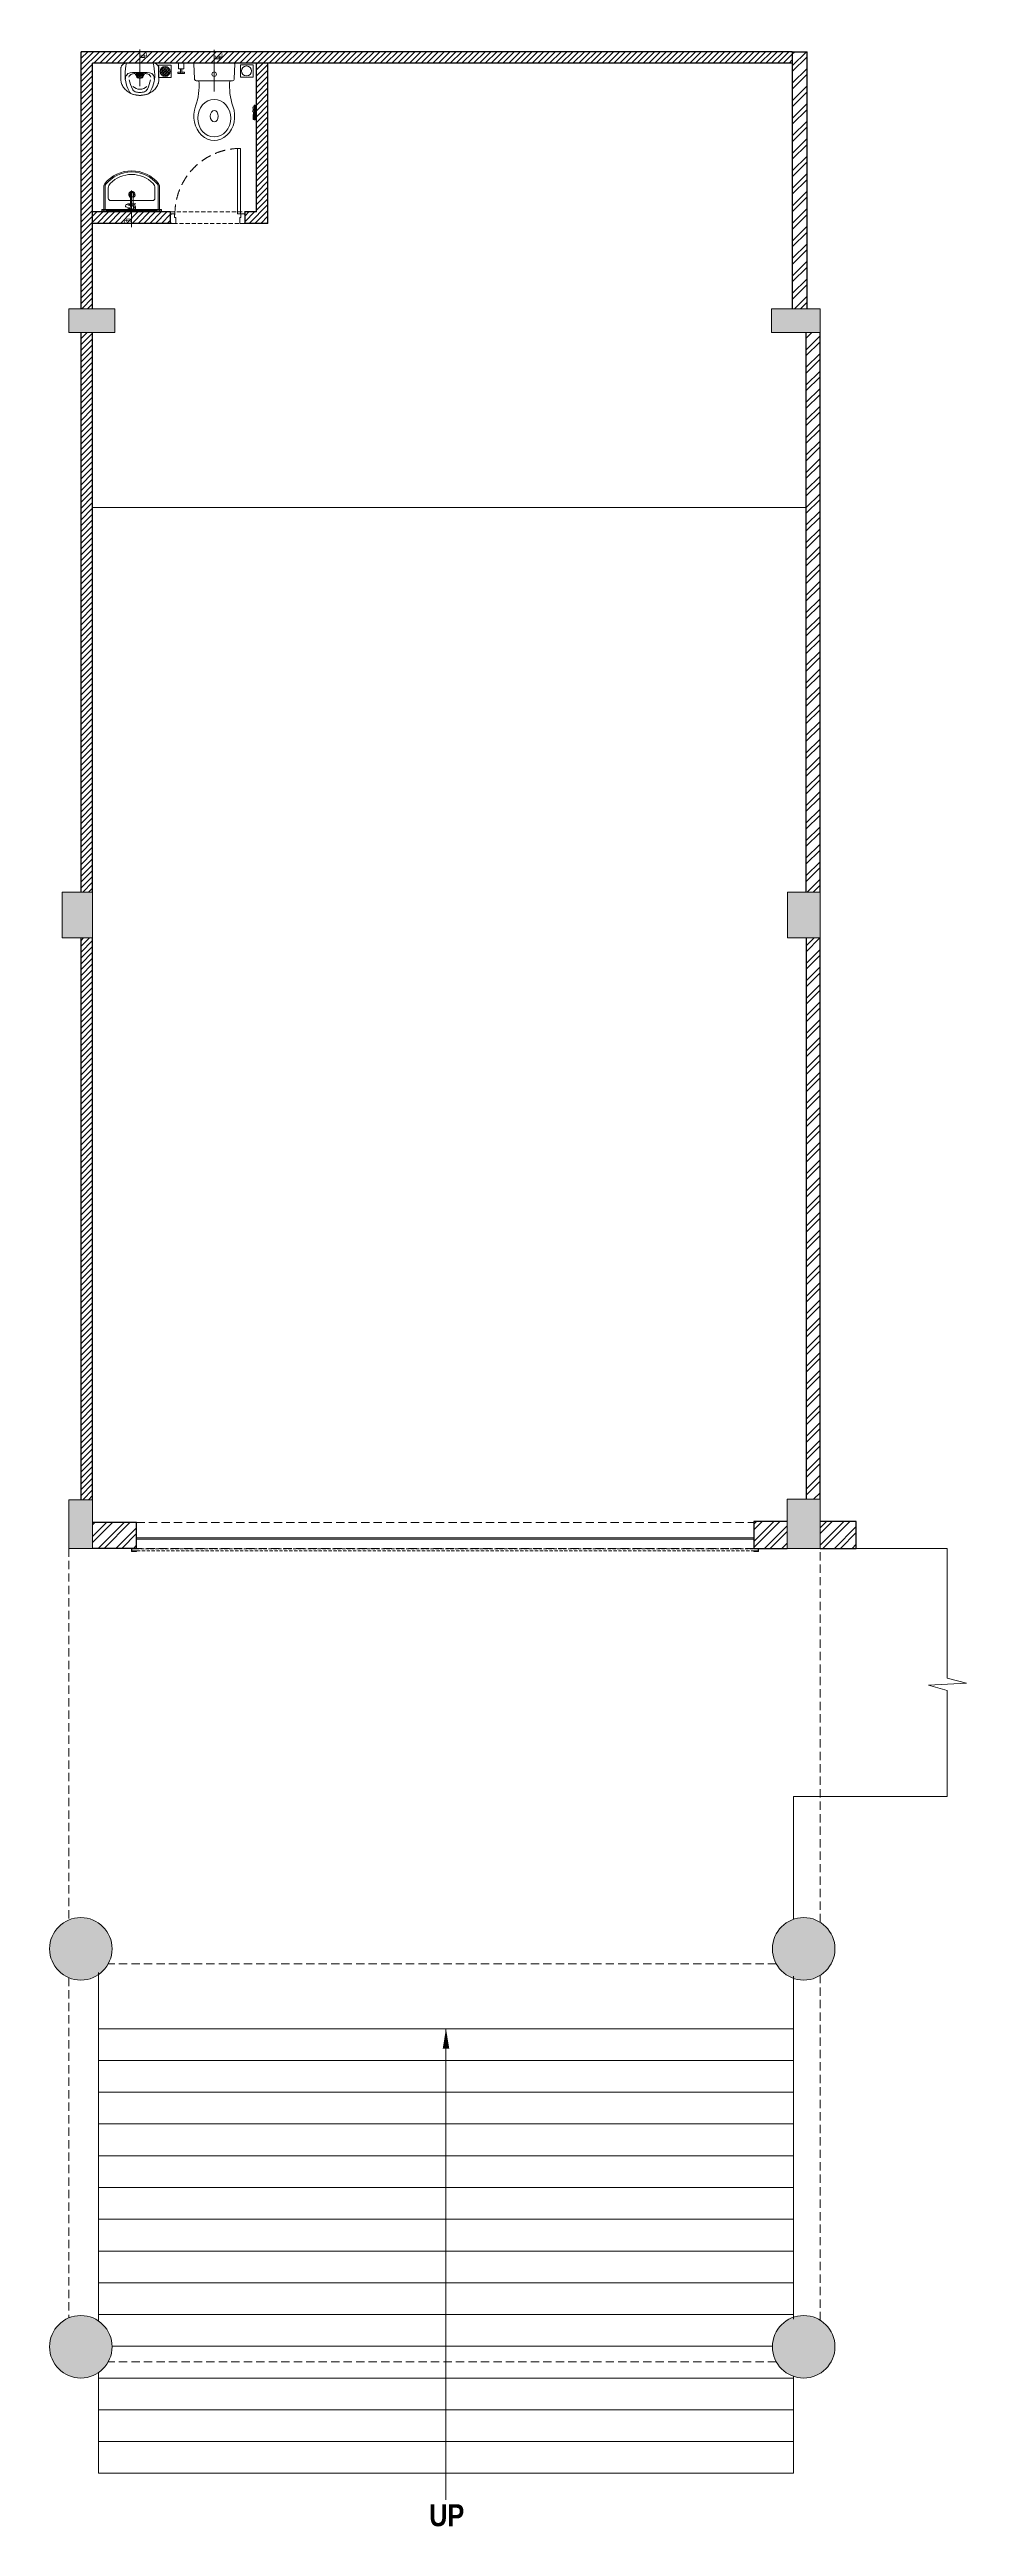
# Model space of a CAD drawing. Header units: feet. Extents: x -2478 to 6760, y -15201 to 9757.
import ezdxf

# ---------------------------------------------------------------- set-up
doc = ezdxf.new("R2010")
doc.units = ezdxf.units.FT
doc.header["$LTSCALE"] = 33
doc.header["$MEASUREMENT"] = 0
for name, pattern in [('a_p6_plan_L18$0$HIDDEN', [0.375, 0.25, -0.125]), ('CENTER', [2, 1.25, -0.25, 0.25, -0.25]), ('DOT2', [0.125, 0, -0.125]), ('HIDDEN', [9.525, 6.35, -3.175]), ('HIDDEN2', [4.7625, 3.175, -1.5875]), ('HIDDENX2', [0.75, 0.5, -0.25])]:
    doc.linetypes.add(name, pattern=pattern)
for name, color, linetype, lineweight in [('A-COL', 243, 'Continuous', 9), ('A-Glazing', 4, 'Continuous', 20), ('A-shutter', 8, 'Continuous', 18), ('A-STAIR', 6, 'Continuous', 5), ('beam', 90, 'Continuous', 9), ('centerline-toilets', 2, 'CENTER', 13), ('column hatch', 5, 'Continuous', 0), ('Door', 2, 'Continuous', 13), ('ele', 252, 'Continuous', 13), ('Fhitting', 152, 'Continuous', 30), ('LENS-DIM', 252, 'Continuous', 5), ('LENS-DOOR', 34, 'Continuous', 20), ('LENS_CURTAIN', 5, 'a_p6_plan_L18$0$HIDDEN', 9), ('LN-HATCH', 251, 'Continuous', 0), ('Mirror', 150, 'Continuous', 20), ('Panelling', 65, 'Continuous', 18), ('PARTITION', 22, 'Continuous', 30), ('rolling shutter', 1, 'Continuous', 5), ('Toilet', 5, 'Continuous', 9)]:
    doc.layers.add(name, color=color, linetype=linetype, lineweight=lineweight)
doc.layers.add('A-WALL', color=1, linetype='Continuous')
doc.styles.add('A3 100 Narrow', font='l_10646.ttf', dxfattribs={"height": 150})
doc.styles.get("Standard").update_dxf_attribs({"font": 'GILC____.TTF'})
doc.dimstyles.new('01', dxfattribs={"dimtxt": 150, "dimasz": 115, "dimexe": 115, "dimexo": 115, "dimgap": 115, "dimtad": 0, "dimdec": 0, "dimzin": 0, "dimdsep": 46, "dimtxsty": 'Standard', "dimblk": 'ARCHTICK', "dimcen": 115, "dimdle": 115, "dimclrd": 256, "dimclre": 256, "dimclrt": 256, "dimadec": 0, "dimazin": 0, "dimtfac": 1, "dimtdec": 0, "dimtofl": 0, "dimtmove": 1, "dimatfit": 3, "dimfxl": 1, "dimtolj": 1, "dimtzin": 0, "dimlwd": -1, "dimlwe": -1, "dimarcsym": 0})
pattern_1 = [(225, (-10293395.193, 5275944.316), (29.43331977, -29.43331977), [])]

# ---------------------------------------------------------------- blocks, each defined once
blk = doc.blocks.new('DLF-RSP-AR-CD-DWG-4DT-3113$0$X-TYPICAL TOILET UPPER FLOORS - 02$0$urinals')
at = {"layer": 'Toilet'}
for p, q in [((0, -16), (0, 8)), ((-46, -115), (46, -115)), ((0, -105), (0, -161))]:
    blk.add_line(p, q, dxfattribs=at)
blk.add_lwpolyline([(135, 0), (-135, 0, 0.036949), (-150, -116, 0.138094), (-100, -297, 0.221721), (-52, -318, 0.062656), (0, -325, 0.062656), (52, -318, 0.221721), (100, -297, 0.138094), (150, -116, 0.036949)], format="xyb", close=True, dxfattribs=at)
for centre, radius, start, end in [((-91, -153), 53.8, 148.4868, 188.6401), ((-94, -145), 47.1, 93.3708, 154.4824), ((-71, -150), 40.2, 106.7016, 169.725), ((414, -38), 538, 193.994, 204.5632), ((3, -1238), 1145, 90.1625, 95.0265), ((-51, -225), 119, 89.5454, 105.8857), ((-2, -165), 97.6, 225, 270.9552), ((0, -996), 891, 89.9918, 93.182), ((0, -115), 40, 167.428, 12.572), ((0, -115), 33, 164.1814, 15.8186), ((0, -115), 32, 163.6049, 16.3951), ((0, -115), 22.6, 155.6653, 24.3347), ((0, -115), 14.7, 139.9109, 40.0891), ((-3, -1238), 1145, 84.9735, 89.8375), ((0, -996), 891, 86.818, 90.0082), ((2, -165), 97.6, 269.0448, 315), ((51, -225), 119, 74.1143, 90.4546), ((-414, -38), 538, 335.4368, 346.006), ((71, -150), 40.2, 10.275, 73.2984), ((94, -145), 47.1, 25.5176, 86.6292), ((91, -153), 53.8, 351.3599, 31.5132), ((-30, -241), 50, 204.5632, 250.4606), ((-2, -161), 135, 250.4606, 270.6492), ((2, -161), 135, 269.3508, 289.5394), ((30, -241), 50, 289.5394, 335.4368)]:
    blk.add_arc(centre, radius, start, end, dxfattribs=at)
blk.add_open_spline([(135, 0), (105, 0), (76, 0), (-13, 0), (-73, 0), (-133, 0), (-133, 0), (-134, 0), (-134, 0), (-135, 0), (-135, 0), (-135, 0), (-135, 0), (-135, 0), (-135, 0), (-135, 0), (-135, 0), (-135, 0), (-135, 0), (-135, 0), (-135, 0), (-135, 0), (-135, 0), (-136, 0), (-136, 0), (-136, 0), (-137, 0), (-138, 0), (-138, 0), (-141, 0), (-142, 0), (-146, -1), (-149, -2), (-155, -3), (-158, -5), (-163, -7), (-166, -9), (-171, -13), (-173, -15), (-178, -19), (-180, -22), (-184, -27), (-185, -29), (-188, -35), (-189, -38), (-191, -43), (-191, -46), (-192, -50), (-192, -51), (-192, -52), (-192, -54), (-193, -56), (-193, -56), (-193, -57), (-193, -57), (-193, -57), (-193, -57), (-193, -57), (-193, -57), (-193, -57), (-193, -57), (-193, -58), (-193, -58), (-193, -58), (-193, -58), (-193, -58), (-193, -58), (-193, -58), (-193, -59), (-193, -59), (-193, -60), (-193, -61), (-193, -62), (-193, -65), (-193, -66), (-193, -72), (-193, -75), (-193, -86), (-193, -93), (-193, -114), (-193, -128), (-193, -146), (-193, -145), (-193, -149), (-193, -150), (-193, -154), (-193, -156), (-193, -159), (-193, -159), (-193, -159), (-193, -159), (-193, -160), (-193, -160), (-193, -160), (-193, -160), (-193, -160), (-193, -160), (-193, -160), (-193, -160), (-193, -160), (-193, -160), (-193, -160), (-193, -161), (-193, -161), (-193, -161), (-193, -162), (-193, -162), (-192, -164), (-192, -165), (-192, -168), (-192, -170), (-192, -176), (-191, -180), (-189, -191), (-188, -198), (-183, -212), (-180, -219), (-173, -233), (-169, -240), (-159, -253), (-154, -259), (-142, -271), (-136, -277), (-123, -287), (-115, -292), (-101, -301), (-93, -305), (-77, -311), (-69, -314), (-53, -319), (-44, -321), (-28, -323), (-20, -324), (-9, -325), (-7, -325), (-3, -325), (-1, -325), (2, -325), (4, -325), (8, -325), (11, -325), (21, -324), (27, -323), (42, -321), (50, -319), (67, -315), (75, -312), (92, -305), (100, -301), (115, -292), (123, -288), (136, -277), (143, -271), (155, -259), (160, -252), (170, -238), (174, -231), (181, -217), (184, -210), (188, -195), (190, -188), (191, -179), (191, -178), (192, -174), (192, -171), (192, -168), (192, -167), (192, -164), (192, -162), (192, -160), (192, -160), (192, -160), (192, -160), (192, -160), (192, -159), (192, -159), (192, -159), (192, -158), (192, -157), (192, -156), (192, -155), (192, -152), (192, -150), (192, -143), (192, -144), (192, -132), (192, -124), (192, -99), (192, -82), (192, -65), (192, -64), (192, -62), (192, -60), (192, -58), (192, -58), (192, -57), (192, -57), (192, -57), (192, -57), (192, -57), (192, -57), (192, -57), (192, -57), (192, -57), (192, -57), (192, -56), (192, -56), (192, -55), (192, -55), (192, -53), (192, -52), (192, -48), (191, -46), (190, -40), (189, -37), (186, -31), (184, -28), (180, -22), (178, -19), (173, -14), (170, -12), (164, -8), (161, -6), (155, -3), (151, -2), (145, -1), (142, 0), (137, 0), (136, 0), (135, 0)], degree=3, knots=[0, 0, 0, 0, 0.329607, 0.329607, 0.988822, 0.988822, 0.996691, 0.996691, 0.998638, 0.998638, 0.99992, 0.99992, 1.000227, 1.000227, 1.000534, 1.000534, 1.001148, 1.001148, 1.002375, 1.002375, 1.00483, 1.00483, 1.009739, 1.009739, 1.019558, 1.019558, 1.039196, 1.039196, 1.078472, 1.078472, 1.157024, 1.157024, 1.314128, 1.314128, 1.471232, 1.471232, 1.628335, 1.628335, 1.785439, 1.785439, 1.942543, 1.942543, 2.099647, 2.099647, 2.256751, 2.256751, 2.413855, 2.413855, 2.450944, 2.450944, 2.525122, 2.525122, 2.556641, 2.556641, 2.563699, 2.563699, 2.567479, 2.567479, 2.57001, 2.57001, 2.570783, 2.570783, 2.572328, 2.572328, 2.573873, 2.573873, 2.576964, 2.576964, 2.583145, 2.583145, 2.595507, 2.595507, 2.620232, 2.620232, 2.669681, 2.669681, 2.76858, 2.76858, 2.966376, 2.966376, 3.36197, 3.36197, 3.45996, 3.45996, 3.491387, 3.491387, 3.554241, 3.554241, 3.562213, 3.562213, 3.566829, 3.566829, 3.570018, 3.570018, 3.570684, 3.570684, 3.571294, 3.571294, 3.571904, 3.571904, 3.573124, 3.573124, 3.575564, 3.575564, 3.580444, 3.580444, 3.590203, 3.590203, 3.609723, 3.609723, 3.648762, 3.648762, 3.72684, 3.72684, 3.861362, 3.861362, 3.995884, 3.995884, 4.130406, 4.130406, 4.264928, 4.264928, 4.39945, 4.39945, 4.533972, 4.533972, 4.668494, 4.668494, 4.803016, 4.803016, 4.937539, 4.937539, 5.072061, 5.072061, 5.118026, 5.118026, 5.144558, 5.144558, 5.17109, 5.17109, 5.224154, 5.224154, 5.330281, 5.330281, 5.468863, 5.468863, 5.607445, 5.607445, 5.746027, 5.746027, 5.884609, 5.884609, 6.023191, 6.023191, 6.161773, 6.161773, 6.300355, 6.300355, 6.438937, 6.438937, 6.577519, 6.577519, 6.602876, 6.602876, 6.653589, 6.653589, 6.673028, 6.673028, 6.711906, 6.711906, 6.713712, 6.713712, 6.715518, 6.715518, 6.719129, 6.719129, 6.726351, 6.726351, 6.740796, 6.740796, 6.769686, 6.769686, 6.827466, 6.827466, 6.943027, 6.943027, 7.174147, 7.174147, 7.636387, 7.636387, 7.659394, 7.659394, 7.705407, 7.705407, 7.71212, 7.71212, 7.713128, 7.713128, 7.714137, 7.714137, 7.716153, 7.716153, 7.720185, 7.720185, 7.728249, 7.728249, 7.744378, 7.744378, 7.776636, 7.776636, 7.841152, 7.841152, 7.970184, 7.970184, 8.14844, 8.14844, 8.326696, 8.326696, 8.504953, 8.504953, 8.683209, 8.683209, 8.861465, 8.861465, 9.039722, 9.039722, 9.217978, 9.217978, 9.283185, 9.283185, 9.283185, 9.283185], dxfattribs=at)
blk = doc.blocks.new('jALI')
at = {"layer": 'Toilet', "ltscale": 5}
h = blk.add_hatch(dxfattribs=at)
h.set_pattern_fill('HEX', color=256, scale=50, angle=135, double=1)
h.set_pattern_definition([(135, (-344825.863, 460708.187), (-7.65465545, -7.65465545), [6.25, -12.5]), (255, (-344825.863, 460708.187), (10.4564538, -2.80179835), [6.25, -12.5]), (195, (-344830.282, 460712.606), (2.80179835, -10.4564538), [6.25, -12.5])])
edge = h.paths.add_edge_path()
edge.add_arc((-393188, 163648), 50, -90, 270)
blk.add_lwpolyline([(-393250, 163582), (-393126, 163582), (-393126, 163709), (-393250, 163709)], close=True, dxfattribs=at)
blk.add_circle((-393188, 163648), 50, dxfattribs=at)
blk = doc.blocks.new('Urinal')
at = {"layer": 'centerline-toilets', "linetype": 'HIDDEN', "ltscale": 10}
blk.add_line((0, 231), (0, -137), dxfattribs=at)
at = {"layer": 'Fhitting', "lineweight": 0, "ltscale": 0.5, "rotation": 180}
blk.add_blockref('DLF-RSP-AR-CD-DWG-4DT-3113$0$X-TYPICAL TOILET UPPER FLOORS - 02$0$urinals', (0, 0), dxfattribs=at)
at = {"layer": 'Fhitting', "lineweight": 0, "ltscale": 0.5, "xscale": -1, "rotation": 90}
blk.add_blockref('jALI', (163394, -393104), dxfattribs=at)
at = {"layer": 'centerline-toilets', "linetype": 'DOT2', "insert": (-31, -69), "char_height": 75, "width": 495.83, "attachment_point": 5, "rotation": 270}
blk.add_mtext('{\\fISOCPEUR|b0|i0|c0|p34;℄}', dxfattribs=at)
blk = doc.blocks.new('WC')
at = {"layer": 'centerline-toilets', "linetype": 'HIDDEN', "ltscale": 10}
blk.add_line((0, 286), (0, -135), dxfattribs=at)
at = {"layer": 'Toilet'}
for p, q in [((-419, 507), (-425, 507)), ((-425, 507), (-425, 489)), ((-419, 507), (-419, 489)), ((-419, 504), (-413, 504)), ((-413, 567), (-413, 429)), ((-401, 567), (-401, 429)), ((-419, 489), (-425, 489)), ((-419, 492), (-413, 492)), ((-206, 6), (-202, 157)), ((-200, 0), (200, 0)), ((181, 177), (-183, 177)), ((206, 6), (200, 157))]:
    blk.add_line(p, q, dxfattribs=at)
at = {"layer": 'Toilet', "ltscale": 100}
for p, q in [((366, 103), (300, 103)), ((300, 92), (300, 103)), ((326, 92), (300, 92)), ((307, 0), (307, 57)), ((359, 57), (307, 57)), ((326, 103), (326, 57)), ((340, 103), (340, 57)), ((366, 92), (340, 92)), ((359, 57), (359, 0)), ((366, 92), (366, 103)), ((359, 0), (307, 0))]:
    blk.add_line(p, q, dxfattribs=at)
at = {"layer": 'Toilet'}
blk.add_circle((0, 112), 22.9, dxfattribs=at)
for centre, radius, start, end in [((-407, 567), 6, 0, 180), ((-407, 429), 6, 180, 0), ((-776, 231), 622, 354.997, 19.0619), ((776, 226), 623, 160.5196, 184.5617), ((-200, 6), 5.72, 177.9546, 270), ((-182, 158), 19.3, 90.3509, 180.8981), ((180, 158), 19.3, 359.1019, 89.6491), ((200, 6), 5.72, 270, 2.0454)]:
    blk.add_arc(centre, radius, start, end, dxfattribs=at)
at = {"layer": 'Toilet', "extrusion": (0, 0, -1)}
for centre, major_axis, ratio, start_param, end_param in [((0, 534), (0, -245), 0.842028, 7.436326, 11.41323), ((0, 535), (0, -57.2), 0.7, 1.570796326794896, 7.853981633974482)]:
    blk.add_ellipse(centre, major_axis=major_axis, ratio=ratio, start_param=start_param, end_param=end_param, dxfattribs=at)
blk.add_ellipse((0, 555), major_axis=(0, -189), ratio=0.878788, dxfattribs=at)
at = {"layer": 'Toilet'}
blk.add_open_spline([(-401, 441), (-397, 441), (-384, 439), (-389, 459), (-396, 480), (-386, 478), (-386, 491), (-403, 487), (-385, 532), (-396, 547), (-391, 570), (-397, 569), (-401, 568)], degree=3, knots=[0, 0, 0, 0, 9.744972, 33.823887, 47.583551, 49.497915, 60.560502, 63.822284, 93.508019, 135.756925, 141.904352, 150.301906, 150.301906, 150.301906, 150.301906], dxfattribs=at)
at = {"layer": 'Fhitting', "lineweight": 0, "ltscale": 0.5, "rotation": 270}
blk.add_blockref('jALI', (-163973, -393109), dxfattribs=at)
at = {"layer": 'centerline-toilets', "linetype": 'DOT2', "insert": (-36, -57), "char_height": 85.83, "width": 567.4, "attachment_point": 5, "rotation": 270}
blk.add_mtext('{\\fISOCPEUR|b0|i0|c0|p34;℄}', dxfattribs=at)
blk = doc.blocks.new('Wash Basin')
at = {"layer": 'PARTITION', "lineweight": 9}
h = blk.add_hatch(dxfattribs=at)
h.set_pattern_fill('ANSI38', color=256, scale=70, angle=990, style=0, double=1)
h.set_pattern_definition([(315, (-64.7135, -33.325), (6.18718, 6.18718), []), (45, (-64.7135, -33.325), (6.18718, 18.56155), [21.875, -13.125])])
h.paths.add_polyline_path([(300, -22), (-300, -22), (-300, -34), (300, -34)])
at = {"layer": 'centerline-toilets', "linetype": 'HIDDEN', "ltscale": 10}
blk.add_line((0, -238), (0, 130), dxfattribs=at)
at = {"layer": 'Mirror', "ltscale": 0.5}
blk.add_lwpolyline([(-300, -34), (-300, -46), (300, -46), (300, -34)], close=True, dxfattribs=at)
at = {"layer": 'Panelling', "lineweight": 9}
blk.add_lwpolyline([(-300, -22), (-300, -34), (300, -34), (300, -22)], close=True, dxfattribs=at)
at = {"layer": 'Toilet', "ltscale": 100}
for p, q in [((-280, -32), (-280, -278)), ((-270, -22), (270, -22)), ((-268, -55), (-268, -278)), ((-258, -45), (258, -45)), ((-15, -89), (-15, -208)), ((11, -208), (11, -89)), ((268, -55), (268, -278)), ((280, -32), (280, -278))]:
    blk.add_line(p, q, dxfattribs=at)
blk.add_lwpolyline([(-235, -264, 0.191896), (-217, -309, 0.420236), (217, -309, 0.191896), (235, -264), (235, -161, 0.414214), (210, -136), (-210, -136, 0.414214), (-235, -161)], format="xyb", close=True, dxfattribs=at)
blk.add_lwpolyline([(41, -103), (-41, -103)], dxfattribs=at)
blk.add_lwpolyline([(23, -62), (58, -74, -0.414214), (61, -81), (58, -93, -0.414214), (50, -96), (16, -85)], format="xyb", dxfattribs=at)
for centre, radius in [((-2, -197), 22.5), ((-2, -67), 17.5)]:
    blk.add_circle(centre, radius, dxfattribs=at)
for centre, radius, start, end in [((-270, -32), 10, 90, 180), ((-258, -55), 10, 90, 180), ((-2, -197), 32.1, 113.0898, 66.246), ((-2, -197), 20.5, 128.0403, 237.2899), ((-2, -197), 20.5, 304.4733, 50.7332), ((258, -55), 10, 0, 90), ((270, -32), 10, 0, 90), ((-230, -278), 50, 180, 218.4461), ((0, -89), 348, 219.2826, 320.7174), ((-230, -278), 38, 180, 218.4461), ((0, -89), 336, 219.313, 320.687), ((230, -278), 38, 321.5539, 0), ((230, -278), 50, 321.5539, 0)]:
    blk.add_arc(centre, radius, start, end, dxfattribs=at)
for centre, major_axis, start_param, end_param in [((-2, -67), (0, 38.3), 4.720493, 9.081982), ((-2, -67), (-0.2, -25.6), 1.769108, 7.074098), ((-2, -208), (-9.04, 9.04), 0.785398, 3.926991), ((-2, -67), (0, 38.3), 3.484555, 4.083576)]:
    blk.add_ellipse(centre, major_axis=major_axis, ratio=1, start_param=start_param, end_param=end_param, dxfattribs=at)
at = {"layer": 'centerline-toilets', "linetype": 'DOT2', "insert": (33, 62), "char_height": 75, "width": 495.83, "attachment_point": 5, "rotation": 90}
blk.add_mtext('{\\fISOCPEUR|b0|i0|c0|p34;℄}', dxfattribs=at)
blk = doc.blocks.new('*U10')
at = {"layer": 'A-shutter', "color": 5, "ltscale": 10}
for points in [[(41038450, -1561539), (41038450, -1561544), (41038405, -1561544), (41038405, -1561564), (41038450, -1561564), (41038450, -1561569), (41038400, -1561569), (41038400, -1561539)], [(41044669, -1561539), (41044669, -1561544), (41044714, -1561544), (41044714, -1561564), (41044669, -1561564), (41044669, -1561569), (41044719, -1561569), (41044719, -1561539)]]:
    blk.add_lwpolyline(points, close=True, dxfattribs=at)
at = {"layer": 'A-shutter', "color": 5, "linetype": 'HIDDENX2', "ltscale": 2}
blk.add_lwpolyline([(41038405, -1561544), (41038405, -1561564), (41044714, -1561564), (41044714, -1561544)], close=True, dxfattribs=at)
blk = doc.blocks.new('*U11')
at = {"layer": 'LENS-DOOR'}
for p, q in [((547492, 1778574), (547492, 1779235)), ((547523, 1779235), (547492, 1779235)), ((547523, 1779235), (547523, 1778574)), ((547447, 1778569), (547452, 1778569)), ((547447, 1778484), (547447, 1778569)), ((547452, 1778574), (547489, 1778574)), ((547452, 1778569), (547452, 1778574)), ((547489, 1778540), (547489, 1778574)), ((547489, 1778540), (547499, 1778540)), ((547523, 1778574), (547492, 1778574)), ((547499, 1778479), (547499, 1778540)), ((548145, 1778479), (548145, 1778540)), ((548156, 1778540), (548145, 1778540)), ((548192, 1778574), (548156, 1778574)), ((548156, 1778540), (548156, 1778574)), ((548192, 1778569), (548192, 1778574)), ((548197, 1778569), (548192, 1778569)), ((548197, 1778484), (548197, 1778569)), ((547447, 1778484), (547452, 1778484)), ((547452, 1778479), (547452, 1778484)), ((547452, 1778479), (547499, 1778479)), ((548192, 1778479), (548145, 1778479)), ((548192, 1778479), (548192, 1778484)), ((548197, 1778484), (548192, 1778484))]:
    blk.add_line(p, q, dxfattribs=at)
at = {"layer": 'LENS-DOOR', "color": 7, "linetype": 'HIDDEN2', "extrusion": (0, 0, -1)}
blk.add_ellipse((547492, 1778574), major_axis=(661, 0), ratio=1, start_param=-1.570791, end_param=0.051209, dxfattribs=at)
blk = doc.blocks.new('_ArchTick')
at = {"const_width": 0.15}
blk.add_lwpolyline([(-0.5, -0.5), (0.5, 0.5)], dxfattribs=at)
blk = doc.blocks.new('A$C4f7093e4')
at = {"layer": 'column hatch'}
h = blk.add_hatch(color=8, dxfattribs=at)
h.dxf.hatch_style = 1
h.paths.add_polyline_path([(-4877, 3668), (-4877, 3907), (-5339, 3907), (-5339, 3668)])
h = blk.add_hatch(color=8, dxfattribs=at)
h.dxf.hatch_style = 1
h.paths.add_polyline_path([(2229, 3668), (2229, 3907), (1739, 3907), (1739, 3668)])
h = blk.add_hatch(color=8, dxfattribs=at)
h.dxf.hatch_style = 1
h.paths.add_polyline_path([(-5100, -1970), (-5408, -1970), (-5408, -2432), (-5100, -2432)])
h = blk.add_hatch(color=8, dxfattribs=at)
h.dxf.hatch_style = 1
h.paths.add_polyline_path([(1901, -2432), (2229, -2432), (2229, -1970), (1901, -1970)])
h = blk.add_hatch(color=8, dxfattribs=at)
h.dxf.hatch_style = 1
h.paths.add_polyline_path([(-5100, -8093), (-5339, -8093), (-5339, -8583), (-5100, -8583)])
h = blk.add_hatch(color=8, dxfattribs=at)
h.dxf.hatch_style = 1
h.paths.add_polyline_path([(2229, -8088), (1896, -8088), (1896, -8583), (2229, -8583)])
h = blk.add_hatch(color=8, dxfattribs=at)
h.dxf.hatch_style = 1
h.paths.add_polyline_path([(-5534, -12618, 1), (-4904, -12618, 1)])
h = blk.add_hatch(color=8, dxfattribs=at)
h.dxf.hatch_style = 1
h.paths.add_polyline_path([(2379, -12618, 1), (1749, -12618, 1)])
h = blk.add_hatch(color=8, dxfattribs=at)
h.dxf.hatch_style = 1
h.paths.add_polyline_path([(-4904, -16628, 1), (-5534, -16628, 1)])
h = blk.add_hatch(color=8, dxfattribs=at)
h.dxf.hatch_style = 1
h.paths.add_polyline_path([(2379, -16628, 1), (1749, -16628, 1)])
at = {"layer": 'LN-HATCH'}
h = blk.add_hatch(dxfattribs=at)
h.set_pattern_fill('ANSI31', color=256, scale=333, angle=180)
h.set_pattern_definition(pattern_1)
h.paths.add_polyline_path([(-5100, 6383), (1949, 6383), (1949, 6498), (-5215, 6498), (-5215, 3907), (-5100, 3907)])
h.paths.add_polyline_path([(-5215, -1970), (-5100, -1970), (-5100, 3668), (-5215, 3668)])
h.paths.add_polyline_path([(-5215, -8093), (-5100, -8093), (-5100, -2432), (-5215, -2432)])
h = blk.add_hatch(dxfattribs=at)
h.set_pattern_fill('ANSI32', color=256, scale=333, angle=180)
h.set_pattern_definition([(225, (-10293395.19, 5275944.32), (88.2999593, -88.2999593), []), (225, (-10293454.06, 5275944.32), (88.2999593, -88.2999593), [])])
h.paths.add_polyline_path([(2229, -1970), (2229, 3668), (2087, 3668), (2087, -1970)])
h.paths.add_polyline_path([(2229, -8088), (2229, -2432), (2088, -2432), (2088, -8088)])
h.paths.add_polyline_path([(1896, -8583), (1896, -8311), (1560, -8311), (1560, -8583)])
h.paths.add_polyline_path([(2594, -8583), (2594, -8311), (2229, -8311), (2229, -8583)])
h.paths.add_polyline_path([(-4659, -8583), (-4659, -8323), (-5100, -8323), (-5100, -8583)])
h.paths.add_polyline_path([(2099, 6498), (1949, 6498), (1949, 3907), (2099, 3907)])
h = blk.add_hatch(dxfattribs=at)
h.set_pattern_fill('ANSI31', color=256, scale=333, angle=180)
h.set_pattern_definition(pattern_1)
h.paths.add_polyline_path([(-3450, 4883), (-3565, 4883), (-3565, 4768), (-3335, 4768), (-3335, 6383), (-3450, 6383)])
h.paths.add_polyline_path([(-4315, 4768), (-4315, 4883), (-5100, 4883), (-5100, 4768)])
at = {"layer": 'A-COL'}
for points in [[(-5339, 3668), (-5339, 3907), (-4877, 3907), (-4877, 3668)], [(1739, 3907), (1739, 3668), (2229, 3668), (2229, 3907)], [(-5408, -2432), (-5408, -1970), (-5100, -1970), (-5100, -2432)], [(1901, -1970), (1901, -2432), (2229, -2432), (2229, -1970)]]:
    blk.add_lwpolyline(points, close=True, dxfattribs=at)
for points in [[(-5100, -8583), (-5100, -8093), (-5339, -8093), (-5339, -8583), (-5100, -8583)], [(1895, -8583), (2229, -8583), (2229, -8088), (1896, -8088), (1896, -8583)]]:
    blk.add_lwpolyline(points, dxfattribs=at)
for centre in [(-5219, -12618), (2064, -12618), (-5219, -16628), (2064, -16628)]:
    blk.add_circle(centre, 315, dxfattribs=at)
at = {"layer": 'A-Glazing'}
blk.add_lwpolyline([(-4659, -8477), (1560, -8477), (1560, -8489), (-4659, -8489)], close=True, dxfattribs=at)
at = {"layer": 'A-STAIR'}
for p, q in [((2594, -8583), (3510, -8583)), ((1960, -12321), (1960, -11083)), ((1960, -11083), (3510, -11083)), ((-5040, -16369), (-5040, -12856)), ((1960, -16351), (1960, -12895)), ((1960, -13423), (-5040, -13423)), ((1960, -13743), (-5040, -13743)), ((1960, -14063), (-5040, -14063)), ((1960, -14383), (-5040, -14383)), ((1960, -14703), (-5040, -14703)), ((1960, -15023), (-5040, -15023)), ((1960, -15343), (-5040, -15343)), ((1960, -15663), (-5040, -15663)), ((1960, -15983), (-5040, -15983)), ((1960, -16303), (-5040, -16303)), ((1749, -16623), (-4904, -16623)), ((-5040, -17903), (-5040, -16887)), ((1960, -16943), (-5040, -16943)), ((1960, -17903), (1960, -16926)), ((1960, -17263), (-5040, -17263)), ((1960, -17583), (-5040, -17583)), ((1960, -17903), (-5040, -17903))]:
    blk.add_line(p, q, dxfattribs=at)
blk.add_lwpolyline([(3510, -8583), (3510, -9892), (3703, -9941), (3320, -9962), (3510, -10015), (3510, -11083)], dxfattribs=at)
at = {"layer": 'A-WALL'}
for p, q in [((1949, 6498), (-5215, 6498)), ((-5215, 3907), (-5215, 6498)), ((1949, 6498), (1949, 3907)), ((1949, 6498), (2099, 6498)), ((2099, 3907), (2099, 6498)), ((1949, 6383), (-5100, 6383)), ((-5100, 3907), (-5100, 6383)), ((-3450, 4883), (-3450, 6383)), ((-3335, 4768), (-3335, 6383)), ((-4315, 4883), (-5100, 4883)), ((-4315, 4768), (-5100, 4768)), ((-4315, 4768), (-4315, 4883)), ((-3450, 4883), (-3565, 4883)), ((-3565, 4768), (-3565, 4883)), ((-3335, 4768), (-3565, 4768)), ((-5215, -1970), (-5215, 3668)), ((-5100, -1970), (-5100, 3668)), ((2087, 3668), (2087, -1970)), ((2229, -1970), (2229, 3668)), ((-5215, -8093), (-5215, -2432)), ((-5100, -8093), (-5100, -2432)), ((2088, -2432), (2088, -8088)), ((2229, -8088), (2229, -2432)), ((-4659, -8323), (-5100, -8323)), ((-4659, -8583), (-4659, -8323)), ((1896, -8311), (1560, -8311)), ((1560, -8311), (1560, -8583)), ((2594, -8311), (2229, -8311)), ((2594, -8583), (2594, -8311)), ((-4659, -8583), (-5100, -8583)), ((1560, -8583), (1896, -8583)), ((2229, -8583), (2594, -8583))]:
    blk.add_line(p, q, dxfattribs=at)
at = {"layer": 'beam', "linetype": 'HIDDEN', "ltscale": 0.4}
for p, q in [((-5339, -8583), (-5339, -12327)), ((2229, -12350), (2229, -8583)), ((-5339, -12910), (-5339, -16337)), ((1787, -12768), (-4942, -12768)), ((2229, -16360), (2229, -12887)), ((1787, -16778), (-4942, -16778))]:
    blk.add_line(p, q, dxfattribs=at)
blk.add_lwpolyline([(-4659, -8323), (1560, -8323), (1560, -8583), (-4659, -8583)], close=True, dxfattribs=at)
at = {"layer": 'LENS_CURTAIN', "ltscale": 5}
blk.add_lwpolyline([(-4315, 4883), (-3565, 4883), (-3565, 4768), (-4315, 4768)], close=True, dxfattribs=at)
at = {"layer": 'Door', "xscale": -1}
blk.add_blockref('*U11', (543882, -1773711), dxfattribs=at)
at = {"layer": 'ele', "color": 0, "lineweight": -2, "rotation": 180}
for name, p in [('Urinal', (-4624, 6383)), ('WC', (-3875, 6383)), ('Wash Basin', (-4707, 4861))]:
    blk.add_blockref(name, p, dxfattribs=at)
at = {"layer": 'rolling shutter'}
blk.add_blockref('*U10', (-41043109, 1552956), dxfattribs=at)
at = {"layer": 'A-STAIR', "insert": (-1356, -18439), "char_height": 222, "attachment_point": 9, "style": 'A3 100 Narrow'}
blk.add_mtext_dynamic_manual_height_columns('{\\fArial Narrow|b1|i0|c0|p34;UP}', width=232.64, gutter_width=750, heights=[0], dxfattribs=at)
at = {"layer": 'A-STAIR'}
blk.add_leader([(-1540, -13423), (-1540, -18169)], dimstyle='01', override={"dimasz": 200, "dimgap": 200, "dimtad": 0}, dxfattribs=at)

msp = doc.modelspace()

# ---------------------------------------------------------------- linework, layer by layer
at = {"layer": 'LENS-DIM', "color": 2}
msp.add_lwpolyline([(5143, 5142), (-2044, 5142), (-2044, 1267), (-2044, 805), (-2044, -4856), (-2044, -5086), (-1603, -5086), (-1603, -5240), (4616, -5240), (4616, -5074), (4952, -5074), (4952, -4851), (5144, -4851), (5144, 805), (4957, 805), (4957, 1267), (5143, 1267)], close=True, dxfattribs=at)

# ---------------------------------------------------------------- block references
msp.add_blockref('A$C4f7093e4', (3056, 3237), dxfattribs=at)

doc.saveas('drawing.dxf')
